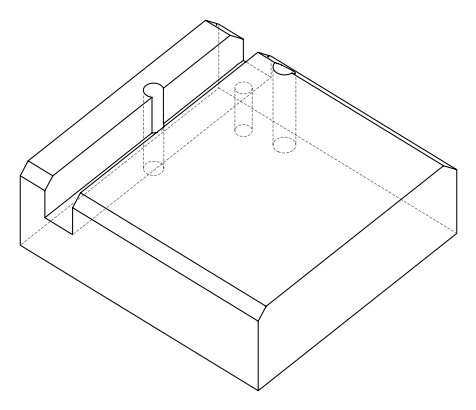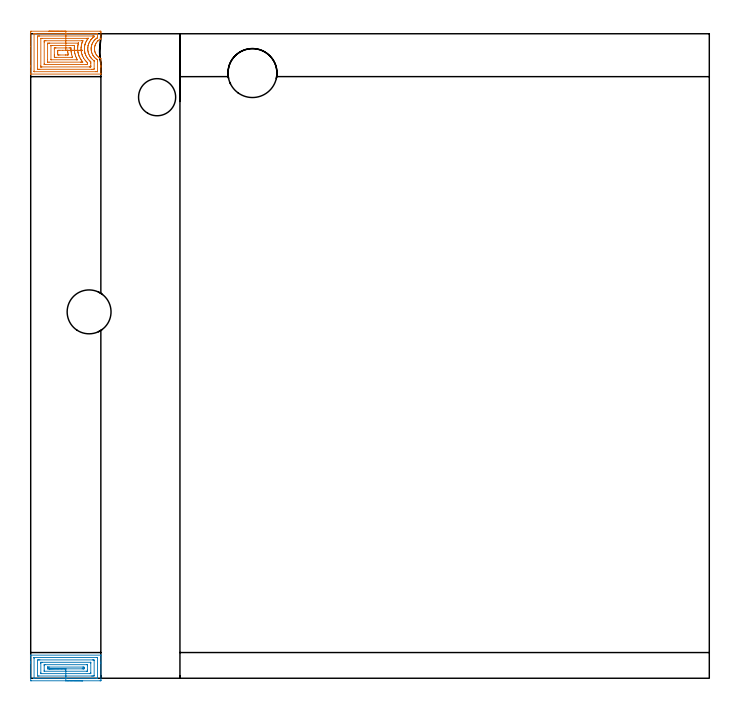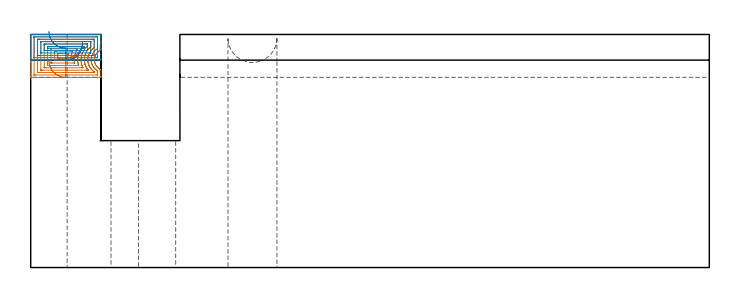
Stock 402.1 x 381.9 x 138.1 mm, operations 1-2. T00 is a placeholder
(PLAN: 14 operations, 9 tool changes, 60.5 min)
(1 AREA_MILL | FG_CHAMFER_SURFACE | UGT0205_001 | 3.4 min | 15825 mm3)
(2 AREA_MILL_1 | FG_CHAMFER_SURFACE_1 | UGT0205_001 | 2.23 min | 5642 mm3)
(3 AREA_MILL_2 | FG_CHAMFER_SURFACE_2 | UGT0205_001 | 22.44 min | 103580 mm3)
(4 AREA_MILL_3 | FG_CHAMFER_SURFACE_3 | UGT0205_001 | 15.29 min | 37076 mm3)
(5 MILL_RECTANGULAR_SLOT | SLOT_RECTANGULAR | UGT0201_009 | Follow Part, ap 11.25, ae 75% | 13.88 min | 1120469 mm3)
(6 SPOT_DRILL | STEP1HOLE | NXT0321_9005460120000 | 0.05 min | 160 mm3)
(7 SPOT_DRILL_1 | STEP1HOLE_1 | NXT0321_9005460120000 | 0.06 min | 136 mm3)
(8 DRILL_BLIND_HOLE_INTO_CENTER | STEP1HOLE | NXT0301_039 | 0.05 min | 257 mm3)
(9 GUN_DRILL_THROUGH_HOLE | STEP1HOLE | UGT0307_002 | 0.62 min | 3639 mm3)
(10 SPADE_DRILL_TO_ENLARGE_THROUGH_HOLE | STEP1HOLE | UGT0306_007 | 0.58 min | 23140 mm3)
(11 DRILL_TO_ENLARGE_THROUGH_HOLE | STEP1HOLE | UGT0301_387 | 0.6 min | 37552 mm3)
(12 DRILL_THROUGH_HOLE_INTO_CENTER | STEP1HOLE_1 | NXT0301_065 | 0.34 min | 5069 mm3)
(13 DRILL_TO_ENLARGE_THROUGH_HOLE_1 | STEP1HOLE_1 | UGT0301_053 | 0.36 min | 23326 mm3)
(14 INDEXABLE_INSERT_DRILL_THROUGH_HOLE_FROM_SOLID | STEP1HOLE_2 | NXT0302_029 | 0.57 min | 88646 mm3)
(TOOL UGT0205_001 | Chamfer Mill 20 x 3 x 45 deg. | D20 FL50 Z2)
(TOOL UGT0201_009 | End Mill 45 mm | D45 FL63 Z6)
(TOOL NXT0321_9005460120000 | NC Spot Drill, 142deg, 12mm, Carbide, Uncoated | D12 PA142 FL30 Z2)
(TOOL NXT0301_039 | Carbide Drill 6.8mm [860.1-0680-034A1-MM 2214] | D6.8 PA140 FL53 Z2)
(TOOL UGT0307_002 | Gun Drill 6 mm | D6 PA130 FL24 Z1)
(TOOL UGT0306_007 | Spade Drill 16.5mm | D16.5 PA132 FL10 Z2)
(TOOL UGT0301_387 | Twist Drill 26 mm | D26 PA118 FL165 Z2)
(TOOL NXT0301_065 | Carbide Drill 9.4mm [860.1-0940-075A1-MM 2214] | D9.4 PA140 FL98 Z2)
(TOOL UGT0301_053 | Twist Drill 22 mm | D22 PA118 FL150 Z2)
(TOOL NXT0302_029 | Index. Insert Drill 29mm [880-D2900L32-05] | D29 PA176 FL145 Z2)
(OP 1 AREA_MILL)
G17 G21 G94 G90
T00 M6
G54
G17 G0 G90 X10.8 Y383.4 S1061 M3
G43 Z148.1 H0
Z122.7
G94 G1 X10.838 Z121.828 F250.
X10.952 Z120.964
X11.141 Z120.112
X11.403 Z119.28
X11.737 Z118.474
X12.14 Z117.7
X12.609 Z116.964
X13.14 Z116.272
X13.729 Z115.629
X14.372 Z115.04
X15.064 Z114.509
X15.8 Z114.04
X16.574 Z113.637
X17.38 Z113.303
X18.212 Z113.041
X19.064 Z112.852
X19.928 Z112.738
X20.8 Z112.7
X41.12
X41.252 Y383.398 Z112.702
X41.6 Y383.39 Z112.705
Y382.848 Z113.251
Y382.771 Z113.328
Y378.945 Z117.154
X41.598 Y378.854 Z117.242
X41.562 Y378.827 Z117.268
X41.397 Y378.747 Z117.351
X41.283 Y378.692 Z117.407
X41.12 Y378.604 Z117.492
X41.016 Y378.549 Z117.548
X40.889 Y378.472 Z117.626
X40.433 Y378.161 Z117.938
X40.039 Y377.853 Z118.247
X39.996 Y377.819 Z118.279
X39.814 Y377.65 Z118.443
X39.795 Y377.63 Z118.463
X39.581 Y377.406 Z118.687
X39.45 Y377.272 Z118.828
X39.103 Y376.867 Z119.233
X39.033 Y376.769 Z119.331
X38.747 Y376.331 Z119.769
X38.497 Y375.879 Z120.221
X38.21 Y375.247 Z120.853
X38.124 Y374.988 Z121.112
X38. Y374.545 Z121.555
X37.904 Y374.098 Z122.002
X37.843 Y373.653 Z122.447
X37.813 Y373.207 Z122.893
X37.814 Y372.762 Z123.338
X37.846 Y372.317 Z123.783
X37.91 Y371.87 Z124.23
X38.005 Y371.426 Z124.674
X38.1 Y371.087 Z125.013
X38.21 Y370.752 Z125.348
X38.3 Y370.536 Z125.564
X38.514 Y370.086 Z126.014
X38.757 Y369.645 Z126.455
X38.923 Y369.386 Z126.714
X39.103 Y369.134 Z126.966
X39.42 Y368.755 Z127.345
X39.699 Y368.461 Z127.639
X39.996 Y368.181 Z127.919
X40.388 Y367.864 Z128.236
X40.634 Y367.692 Z128.408
X40.889 Y367.529 Z128.571
X41.12 Y367.401 Z128.699
X41.289 Y367.307 Z128.792
X41.474 Y367.213 Z128.884
X41.59 Y367.146 Z128.95
X41.6 Y367.085 Z129.011
Y363.1 Z132.994
Y362.282 Z133.816
Y362.206 Z133.893
Y358.107 Z137.991
X41.594 Y358.013 Z138.083
X41.59 Y358.005 Z138.091
X41.562 Y358. Z138.1
X0.038
X0.01 Y358.005 Z138.091
X0.005 Y358.013 Z138.083
X0. Y358.109 Z137.99
Y362.283 Z133.816
Y363.1 Z132.994
Y374.315 Z121.78
Y382.771 Z113.325
X0.002 Y383.255 Z112.841
X0.005 Y383.391 Z112.705
X0.48 Y383.4 Z112.7
X20.8
Y381.986 Z114.114
X39.353 Y381.985 Z114.115
X39.461 Y381.984 Z114.116
X39.532 Y381.982 Z114.118
X39.582 Y381.979 Z114.121
X39.59 Y381.959 Z114.141
X39.594 Y381.877 Z114.223
X39.599 Y381.628 Z114.472
Y380.088 Z116.012
X39.598 Y379.841 Z116.259
X39.59 Y379.59 Z116.51
X39.578 Y379.55 Z116.55
X39.556 Y379.532 Z116.568
X39.5 Y379.492 Z116.608
X39.353 Y379.39 Z116.71
X39.239 Y379.31 Z116.79
X39.078 Y379.194 Z116.906
X38.732 Y378.929 Z117.171
X38.47 Y378.723 Z117.377
X38.249 Y378.524 Z117.576
X38.029 Y378.3 Z117.8
X37.812 Y378.071 Z118.029
X37.586 Y377.82 Z118.28
X37.4 Y377.595 Z118.505
X37.258 Y377.406 Z118.694
X37.037 Y377.068 Z119.032
X36.703 Y376.518 Z119.582
X36.701 Y376.514 Z119.586
X36.419 Y375.905 Z120.195
X36.291 Y375.618 Z120.482
X36.171 Y375.261 Z120.839
X36.025 Y374.724 Z121.376
X35.985 Y374.556 Z121.544
X35.923 Y374.228 Z121.872
X35.859 Y373.829 Z122.271
X35.855 Y373.794 Z122.306
X35.819 Y373.332 Z122.768
X35.814 Y372.941 Z123.159
X35.819 Y372.653 Z123.447
X35.879 Y372.041 Z124.059
X35.887 Y371.973 Z124.127
X35.972 Y371.523 Z124.577
X36.055 Y371.147 Z124.953
X36.143 Y370.819 Z125.281
X36.343 Y370.253 Z125.847
X36.703 Y369.482 Z126.618
X36.769 Y369.359 Z126.741
X36.853 Y369.207 Z126.893
X37.211 Y368.662 Z127.438
X37.353 Y368.465 Z127.635
X37.586 Y368.18 Z127.92
X37.875 Y367.858 Z128.242
X38.156 Y367.57 Z128.53
X38.47 Y367.278 Z128.822
X38.802 Y367.01 Z129.09
X39.252 Y366.676 Z129.424
X39.353 Y366.606 Z129.494
X39.548 Y366.48 Z129.62
X39.576 Y366.453 Z129.647
X39.591 Y366.435 Z129.665
X39.598 Y365.782 Z130.318
X39.6 Y365.533 Z130.567
X39.599 Y359.523 Z136.577
X39.597 Y359.461 Z136.639
X39.593 Y359.431 Z136.669
X39.59 Y359.421 Z136.679
X39.568 Y359.419 Z136.681
X39.46 Y359.416 Z136.684
X39.353 Y359.415 Z136.685
X38.577 Y359.414 Z136.686
X2.247 Y359.415 Z136.685
X2.139 Y359.416 Z136.684
X2.068 Y359.418 Z136.682
X2.018 Y359.421 Z136.679
X2.01 Y359.441 Z136.659
X2.006 Y359.523 Z136.577
X2.001 Y359.772 Z136.328
Y381.877 Z114.223
X2.003 Y381.939 Z114.161
X2.007 Y381.969 Z114.131
X2.01 Y381.979 Z114.121
X2.032 Y381.981 Z114.119
X2.14 Y381.984 Z114.116
X2.247 Y381.985 Z114.115
X3.023 Y381.986 Z114.114
X20.8
Y380.572 Z115.528
X36.703 Y380.571 Z115.529
X37.11 Y380.57 Z115.53
X37.422 Y380.567 Z115.533
X37.586 Y380.564 Z115.536
X37.59 Y380.354 Z115.746
X37.586 Y380.156 Z115.944
X37.552 Y380.124 Z115.976
X37.511 Y380.088 Z116.012
X37.058 Y379.728 Z116.372
X36.703 Y379.424 Z116.676
X36.585 Y379.313 Z116.787
X36.468 Y379.194 Z116.906
X36.151 Y378.859 Z117.241
X35.819 Y378.49 Z117.61
X35.734 Y378.387 Z117.713
X35.667 Y378.3 Z117.8
X35.359 Y377.872 Z118.228
X35.063 Y377.406 Z118.694
X35.014 Y377.327 Z118.773
X34.936 Y377.193 Z118.907
X34.707 Y376.743 Z119.357
X34.597 Y376.512 Z119.588
X34.425 Y376.135 Z119.965
X34.235 Y375.618 Z120.482
X34.19 Y375.478 Z120.622
X34.052 Y374.993 Z121.107
X34.004 Y374.772 Z121.328
X33.996 Y374.724 Z121.376
X33.881 Y374.003 Z122.097
X33.863 Y373.829 Z122.271
X33.825 Y373.166 Z122.934
X33.824 Y372.935 Z123.165
X33.83 Y372.606 Z123.494
X33.857 Y372.239 Z123.861
X33.881 Y372.041 Z124.059
X34.013 Y371.187 Z124.913
X34.021 Y371.147 Z124.953
X34.052 Y371.005 Z125.095
X34.284 Y370.253 Z125.847
X34.406 Y369.895 Z126.205
X34.659 Y369.359 Z126.741
X34.936 Y368.803 Z127.297
X35.142 Y368.465 Z127.635
X35.536 Y367.857 Z128.243
X35.767 Y367.57 Z128.53
X35.819 Y367.507 Z128.593
X36.213 Y367.071 Z129.029
X36.603 Y366.676 Z129.424
X36.703 Y366.582 Z129.518
X37.328 Y366.044 Z130.056
X37.586 Y365.843 Z130.257
X37.597 Y365.782 Z130.318
X37.599 Y365.769 Z130.331
X37.6 Y361.298 Z134.802
X37.586 Y360.835 Z135.265
X37.177 Y360.832 Z135.268
X36.703 Y360.829 Z135.271
X36.296
X5.375
X4.897
X4.489 Y360.831 Z135.269
X4.014 Y360.835 Z135.265
X4. Y361.312 Z134.788
Y361.325 Z134.775
Y380.102 Z115.998
X4.014 Y380.564 Z115.536
X4.423 Y380.568 Z115.532
X4.897 Y380.571 Z115.529
X5.304
X20.8 Y380.572 Z115.528
Y379.157 Z116.943
X33.169
X33.971 Y379.155 Z116.945
X34.029 Y379.154 Z116.946
X34.037 Y379.152 Z116.948
Y379.15 Z116.95
X34.024 Y379.13 Z116.97
X33.969 Y379.058 Z117.042
X33.889 Y378.954 Z117.146
X33.79 Y378.82 Z117.28
X33.686 Y378.671 Z117.429
X33.438 Y378.3 Z117.8
X33.332 Y378.135 Z117.965
X33.169 Y377.871 Z118.229
X33.005 Y377.572 Z118.528
X32.92 Y377.406 Z118.694
X32.709 Y376.977 Z119.123
X32.497 Y376.512 Z119.588
X32.436 Y376.36 Z119.74
X32.285 Y375.958 Z120.142
X32.208 Y375.696 Z120.404
X32.186 Y375.618 Z120.482
X32.149 Y375.48 Z120.62
X32.049 Y375.045 Z121.055
X31.989 Y374.724 Z121.376
X31.904 Y374.216 Z121.884
X31.861 Y373.829 Z122.271
X31.835 Y373.391 Z122.709
X31.824 Y372.935 Z123.165
X31.836 Y372.496 Z123.604
X31.877 Y372.041 Z124.059
X31.954 Y371.483 Z124.617
X32.015 Y371.147 Z124.953
X32.081 Y370.81 Z125.29
X32.208 Y370.331 Z125.769
X32.231 Y370.253 Z125.847
X32.285 Y370.071 Z126.029
X32.473 Y369.54 Z126.56
X32.553 Y369.359 Z126.741
X32.78 Y368.858 Z127.242
X32.986 Y368.465 Z127.635
X33.169 Y368.126 Z127.974
X33.526 Y367.57 Z128.53
X33.74 Y367.249 Z128.851
X34.052 Y366.847 Z129.253
X34.2 Y366.676 Z129.424
X34.552 Y366.283 Z129.817
X34.936 Y365.889 Z130.211
X35.046 Y365.782 Z130.318
X35.176 Y365.661 Z130.439
X35.59 Y365.276 Z130.824
X35.597 Y365.113 Z130.987
X35.599 Y364.888 Z131.212
X35.6 Y364.216 Z131.884
Y363.1 Z133.
X35.599 Y362.428 Z133.672
X35.596 Y362.332 Z133.768
X35.592 Y362.273 Z133.827
X35.588 Y362.249 Z133.851
X35.57 Y362.248 Z133.852
X35.359 Y362.245 Z133.855
X34.936 Y362.243 Z133.857
X34.899
X6.628
X6.232 Y362.245 Z133.855
X6.035 Y362.248 Z133.852
X6.016 Y362.249 Z133.851
X6.01 Y362.259 Z133.841
X6.005 Y362.297 Z133.803
X6.002 Y362.351 Z133.749
X6. Y362.878 Z133.222
X6.001 Y378.972 Z117.128
X6.004 Y379.068 Z117.032
X6.008 Y379.127 Z116.973
X6.012 Y379.151 Z116.949
X6.03 Y379.152 Z116.948
X6.241 Y379.155 Z116.945
X6.664 Y379.157 Z116.943
X6.701
X20.8
Y377.743 Z118.357
X30.186
X30.518 Y377.741 Z118.359
X30.851 Y377.738 Z118.362
X30.934 Y377.736 Z118.364
X30.901 Y377.646 Z118.454
X30.845 Y377.517 Z118.583
X30.709 Y377.213 Z118.887
X30.518 Y376.775 Z119.325
X30.448 Y376.583 Z119.517
X30.425 Y376.512 Z119.588
X30.236 Y375.903 Z120.197
X30.161 Y375.618 Z120.482
X30.058 Y375.189 Z120.911
X29.974 Y374.724 Z121.376
X29.925 Y374.43 Z121.67
X29.86 Y373.829 Z122.271
X29.844 Y373.618 Z122.482
X29.824 Y372.935 Z123.165
X29.825 Y372.743 Z123.357
X29.873 Y372.041 Z124.059
X29.902 Y371.771 Z124.329
X30.001 Y371.147 Z124.953
X30.084 Y370.693 Z125.407
X30.2 Y370.253 Z125.847
X30.443 Y369.435 Z126.665
X30.469 Y369.359 Z126.741
X30.518 Y369.215 Z126.885
X30.866 Y368.465 Z127.635
X31.224 Y367.751 Z128.349
X31.328 Y367.57 Z128.53
X31.402 Y367.447 Z128.653
X31.911 Y366.676 Z129.424
X32.285 Y366.19 Z129.91
X32.636 Y365.782 Z130.318
X32.891 Y365.496 Z130.604
X33.169 Y365.207 Z130.893
X33.483 Y364.888 Z131.212
X33.59 Y364.777 Z131.323
X33.594 Y364.67 Z131.43
X33.598 Y364.453 Z131.647
X33.597 Y363.994 Z132.106
X33.593 Y363.776 Z132.324
X33.59 Y363.673 Z132.427
X33.496 Y363.663 Z132.437
X33.169 Y363.66 Z132.44
X32.618 Y363.657 Z132.443
X8.764
X8.431 Y363.659 Z132.441
X8.099 Y363.662 Z132.438
X8.013 Y363.664 Z132.436
X8.008 Y363.732 Z132.368
X8.003 Y363.848 Z132.252
X8.001 Y363.994 Z132.106
X8. Y376.948 Z119.152
X8.003 Y377.406 Z118.694
X8.007 Y377.624 Z118.476
X8.01 Y377.727 Z118.373
X8.105 Y377.737 Z118.363
X8.431 Y377.739 Z118.361
X8.982 Y377.742 Z118.358
X20.8 Y377.743 Z118.357
Y376.329 Z119.771
X28.049
X28.207 Y376.327 Z119.773
X28.285 Y376.324 Z119.776
X28.297 Y376.322 Z119.778
X28.3 Y376.318 Z119.782
X28.298 Y376.299 Z119.801
X28.254 Y376.122 Z119.978
X28.129 Y375.618 Z120.482
X28.08 Y375.403 Z120.697
X27.954 Y374.724 Z121.376
X27.941 Y374.649 Z121.451
X27.868 Y374.049 Z122.051
X27.85 Y373.848 Z122.252
X27.849 Y373.829 Z122.271
X27.817 Y372.987 Z123.113
X27.818 Y372.935 Z123.165
X27.86 Y372.049 Z124.051
X27.868 Y371.941 Z124.159
X27.982 Y371.147 Z124.953
X28.003 Y371.011 Z125.089
X28.085 Y370.596 Z125.504
X28.166 Y370.253 Z125.847
X28.272 Y369.844 Z126.256
X28.423 Y369.359 Z126.741
X28.507 Y369.104 Z126.996
X28.593 Y368.851 Z127.249
X28.751 Y368.473 Z127.627
X28.758 Y368.458 Z127.642
X29.197 Y367.57 Z128.53
X29.347 Y367.279 Z128.821
X29.635 Y366.779 Z129.321
X29.7 Y366.676 Z129.424
X29.824 Y366.485 Z129.615
X30.187 Y365.957 Z130.143
X30.317 Y365.782 Z130.318
X30.518 Y365.519 Z130.581
X30.817 Y365.148 Z130.952
X30.865 Y365.078 Z131.022
X30.76 Y365.076 Z131.024
X30.518 Y365.072 Z131.028
X30.337 Y365.071 Z131.029
X29.635
X10.901
X10.198 Y365.074 Z131.026
X10.011 Y365.077 Z131.023
X10.007 Y365.081 Z131.019
X10.002 Y365.087 Z131.013
X10. Y366.676 Z129.424
X10.001 Y375.618 Z120.482
X10.002 Y375.816 Z120.284
X10.01 Y376.019 Z120.081
X10.032 Y376.322 Z119.778
X10.198 Y376.325 Z119.775
X10.381 Y376.327 Z119.773
X11.082 Y376.329 Z119.771
X11.263
X20.8
Y374.915 Z121.185
X25.218 Y374.914 Z121.186
X25.917 Y374.91 Z121.19
X25.934 Y374.908 Z121.192
X25.952 Y374.875 Z121.225
X25.938 Y374.724 Z121.376
X25.872 Y374.062 Z122.038
X25.857 Y373.829 Z122.271
X25.828 Y373.211 Z122.889
X25.824 Y372.935 Z123.165
X25.85 Y372.295 Z123.805
X25.869 Y372.041 Z124.059
X25.951 Y371.299 Z124.801
X25.974 Y371.147 Z124.953
X26.101 Y370.372 Z125.728
X26.129 Y370.253 Z125.847
X26.138 Y370.216 Z125.884
X26.381 Y369.359 Z126.741
X26.5 Y368.955 Z127.145
X26.67 Y368.465 Z127.635
X26.984 Y367.757 Z128.343
X27.074 Y367.57 Z128.53
X27.16 Y367.393 Z128.707
X27.531 Y366.676 Z129.424
X27.614 Y366.514 Z129.586
X27.622 Y366.497 Z129.603
X27.587 Y366.492 Z129.608
X27.488 Y366.489 Z129.611
X27.362 Y366.486 Z129.614
X27.173 Y366.485 Z129.615
X26.984
X12.154 Y366.486 Z129.614
X12.066 Y366.487 Z129.613
X12.051 Y366.488 Z129.612
X12.01 Y366.493 Z129.607
X12.001 Y366.64 Z129.46
X12. Y374.724 Z121.376
X12.003 Y374.831 Z121.269
X12.006 Y374.884 Z121.216
X12.009 Y374.905 Z121.195
X12.094 Y374.908 Z121.192
X12.471 Y374.913 Z121.187
X12.66 Y374.914 Z121.186
X20.8 Y374.915 Z121.185
Y373.5 Z122.6
X22.893
X23.451 Y373.497 Z122.603
X23.783 Y373.493 Z122.607
X23.824 Y373.486 Z122.614
X23.828 Y373.448 Z122.652
X23.824 Y372.935 Z123.165
X23.837 Y372.544 Z123.556
X23.868 Y372.041 Z124.059
X23.913 Y371.573 Z124.527
X23.97 Y371.147 Z124.953
X24.064 Y370.526 Z125.574
X24.117 Y370.253 Z125.847
X24.334 Y369.36 Z126.74
X24.615 Y368.465 Z127.635
X24.753 Y368.041 Z128.059
X24.798 Y367.916 Z128.184
X24.796 Y367.905 Z128.195
X24.786 Y367.903 Z128.197
X24.753 Y367.901 Z128.199
X24.613 Y367.9 Z128.2
X24.334
X15.174
X14.616 Y367.901 Z128.199
X14.287 Y367.903 Z128.197
X14.027 Y367.906 Z128.194
X14.007 Y368.186 Z127.914
X14.003 Y368.465 Z127.635
X14. Y369.088 Z127.012
Y369.359 Z126.741
Y372.935 Z123.165
X14.001 Y373.247 Z122.853
X14.003 Y373.403 Z122.697
X14.008 Y373.48 Z122.62
X14.01 Y373.494 Z122.606
X14.022 Y373.496 Z122.604
X14.059 Y373.498 Z122.602
X14.616 Y373.5 Z122.6
X14.941
X20.8
Y372.086 Z124.014
X21.639
X21.684
X21.728 Y372.084 Z124.016
X21.816 Y372.079 Z124.021
X21.846 Y372.075 Z124.025
X21.85 Y372.065 Z124.035
X21.854 Y372.041 Z124.059
X21.876 Y371.847 Z124.253
X21.961 Y371.147 Z124.953
X22.004 Y370.823 Z125.277
X22.102 Y370.253 Z125.847
X22.213 Y369.717 Z126.383
X22.292 Y369.359 Z126.741
X21.725 Y369.317 Z126.783
X21.684 Y369.316 Z126.784
X20.845 Y369.314 Z126.786
X20.8
X17.266
X16.424 Y369.317 Z126.783
X16.383 Y369.32 Z126.78
X16.01 Y369.359 Z126.741
X16.003 Y369.743 Z126.357
X16.001 Y370.253 Z125.847
X16. Y370.64 Z125.46
X16.001 Y371.147 Z124.953
X16.002 Y371.532 Z124.568
X16.01 Y372.041 Z124.059
X16.344 Y372.081 Z124.019
X16.383 Y372.083 Z124.017
X17.222 Y372.086 Z124.014
X18.989
X20.8
X21.672 Z124.052
X22.536 Z124.166
X23.388 Z124.355
X24.22 Z124.617
X25.026 Z124.951
X25.8 Z125.354
X26.536 Z125.823
X27.228 Z126.354
X27.871 Z126.943
X28.46 Z127.586
X28.991 Z128.278
X29.46 Z129.014
X29.863 Z129.788
X30.197 Z130.594
X30.459 Z131.426
X30.648 Z132.278
X30.762 Z133.143
X30.8 Z134.014
G0 Z148.1
M5
M2
(OP 2 AREA_MILL_1)
G17 G21 G94 G90
T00 M6
G54
G17 G0 G90 X30.8 Y-1.5 S1061 M3
G43 Z148.1 H0
Z132.9
G94 G1 X30.762 Z132.028 F250.
X30.648 Z131.163
X30.459 Z130.312
X30.197 Z129.48
X29.863 Z128.674
X29.46 Z127.9
X28.992 Z127.164
X28.46 Z126.472
X27.871 Z125.829
X27.228 Z125.239
X26.536 Z124.708
X25.8 Z124.24
X25.026 Z123.837
X24.22 Z123.503
X23.388 Z123.241
X22.537 Z123.052
X21.672 Z122.938
X20.8 Z122.9
X0.48
X0.102 Y-1.494 Z122.903
X0.01 Y-1.491 Z122.905
X0. Y-1.392 Z123.004
Y8.758 Z133.151
Y9.567 Z133.966
Y9.643 Z134.042
X0.001 Y13.614 Z138.013
X0.01 Y13.695 Z138.093
X0.038 Y13.7 Z138.1
X41.562
X41.59 Y13.695 Z138.093
X41.6 Y13.612 Z138.01
Y9.567 Z133.966
Y8.758 Z133.151
Y-0.987 Z123.409
X41.596 Y-1.396 Z123.
X41.59 Y-1.491 Z122.905
X41.494 Y-1.498 Z122.898
X41.12 Y-1.5 Z122.9
X20.8
Y-0.086 Z124.314
X2.231
X2.039 Y-0.079 Z124.321
X2.009 Y-0.07 Z124.33
X2.004 Y-0.045 Z124.355
X2.001 Y-0.019 Z124.381
X2. Y0.01 Z124.41
Y11.91 Z136.31
X2.002 Y12.075 Z136.475
X2.006 Y12.207 Z136.607
X2.012 Y12.28 Z136.68
X2.031 Y12.281 Z136.681
X2.247 Y12.286 Z136.686
X2.262
X39.369 Y12.285 Z136.685
X39.561 Y12.279 Z136.679
X39.591 Y12.27 Z136.67
X39.596 Y12.245 Z136.645
X39.599 Y12.219 Z136.619
X39.6 Y12.19 Z136.59
Y0.29 Z124.69
X39.598 Y0.125 Z124.525
X39.594 Y-0.007 Z124.393
X39.588 Y-0.08 Z124.32
X39.569 Y-0.081 Z124.319
X39.353 Y-0.086 Z124.314
X39.338
X20.8
Y1.328 Z125.728
X4.897 Y1.329 Z125.729
X4.353 Y1.331 Z125.731
X4.014 Y1.335 Z125.735
X4.001 Y1.671 Z126.071
X4. Y1.684 Z126.084
Y10.543 Z134.943
X4.014 Y10.864 Z135.264
X4.558 Y10.87 Z135.27
X4.897 Y10.871 Z135.271
X5.44
X36.703
X37.248 Y10.869 Z135.269
X37.586 Y10.864 Z135.264
X37.599 Y10.529 Z134.929
X37.6 Y10.516 Z134.916
Y1.657 Z126.057
X37.586 Y1.335 Z125.735
X37.042 Y1.33 Z125.73
X36.703 Y1.329 Z125.729
X36.161 Y1.328 Z125.728
X20.8
Y2.743 Z127.143
X6.105
X6.044 Y2.746 Z127.146
X6.019 Y2.749 Z127.149
X6.01 Y2.762 Z127.162
X6.001 Y3.222 Z127.622
Y8.758 Z133.158
X6.008 Y9.416 Z133.816
X6.018 Y9.451 Z133.851
X6.054 Y9.454 Z133.854
X6.141 Y9.456 Z133.856
X6.85 Y9.457 Z133.857
X35.495
X35.556 Y9.454 Z133.854
X35.581 Y9.451 Z133.851
X35.59 Y9.438 Z133.838
X35.599 Y8.978 Z133.378
Y3.442 Z127.842
X35.592 Y2.784 Z127.184
X35.582 Y2.749 Z127.149
X35.546 Y2.746 Z127.146
X35.459 Y2.744 Z127.144
X35.285 Y2.743 Z127.143
X34.936
X20.8
Y4.157 Z128.557
X8.26
X8.146 Y4.159 Z128.559
X8.056 Y4.162 Z128.562
X8.01 Y4.166 Z128.566
X8.007 Y4.185 Z128.585
X8.003 Y4.328 Z128.728
X8. Y4.76 Z129.16
Y7.418 Z131.818
X8.003 Y7.872 Z132.272
X8.006 Y7.98 Z132.38
X8.009 Y8.028 Z132.428
X8.09 Y8.036 Z132.436
X8.263 Y8.041 Z132.441
X8.431 Y8.042 Z132.442
X33.34 Y8.043 Z132.443
X33.454 Y8.041 Z132.441
X33.544 Y8.038 Z132.438
X33.59 Y8.034 Z132.434
X33.593 Y8.015 Z132.415
X33.597 Y7.872 Z132.272
X33.6 Y7.44 Z131.84
Y4.782 Z129.182
X33.597 Y4.328 Z128.728
X33.594 Y4.22 Z128.62
X33.591 Y4.172 Z128.572
X33.51 Y4.164 Z128.564
X33.338 Y4.159 Z128.559
X33.169 Y4.158 Z128.558
X20.8 Y4.157 Z128.557
Y5.571 Z129.971
X10.725 Y5.572 Z129.972
X10.198 Y5.575 Z129.975
X10.032 Y5.578 Z129.978
X10.01 Y5.901 Z130.301
X10.003 Y6.1 Z130.5
X10.001 Y6.298 Z130.698
X10.005 Y6.497 Z130.897
X10.01 Y6.622 Z131.022
X10.067 Y6.625 Z131.025
X10.198 Y6.628 Z131.028
X10.554 Y6.629 Z131.029
X11.082
X30.875 Y6.628 Z131.028
X31.402 Y6.625 Z131.025
X31.568 Y6.622 Z131.022
X31.59 Y6.298 Z130.698
X31.597 Y6.1 Z130.5
X31.599 Y5.902 Z130.302
X31.595 Y5.703 Z130.103
X31.59 Y5.578 Z129.978
X31.533 Y5.575 Z129.975
X31.402 Y5.572 Z129.972
X31.046 Y5.571 Z129.971
X30.518
X20.8
X19.928 Z130.009
X19.064 Z130.123
X18.212 Z130.312
X17.38 Z130.574
X16.574 Z130.908
X15.8 Z131.311
X15.064 Z131.78
X14.372 Z132.311
X13.729 Z132.9
X13.14 Z133.543
X12.609 Z134.235
X12.14 Z134.971
X11.737 Z135.745
X11.403 Z136.551
X11.141 Z137.383
X10.952 Z138.235
X10.838 Z139.1
X10.8 Z139.971
G0 Z148.1
M5
M2
